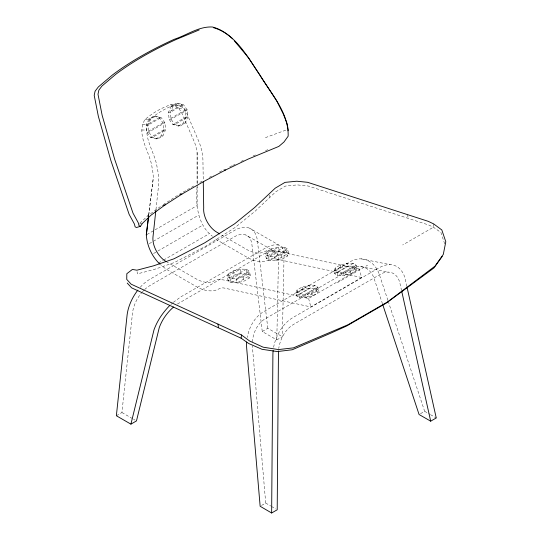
<?xml version="1.0" encoding="UTF-8"?>
<svg xmlns="http://www.w3.org/2000/svg" width="540" height="540" viewBox="0 0 540 540"><rect width="100%" height="100%" fill="white"/><g stroke="black" fill="none" stroke-linecap="round" stroke-linejoin="round"><path stroke-width="0.41" stroke-dasharray="2.7 2.03" d="M197.073 187.097C195.568 204.498 197.519 224.775 212.389 236.257M148.736 215.082L153.293 177.93A43.085 26.642 63.8 0 0 152.064 167.582C150.221 152.091 135.601 134.933 144.977 119.536C152.347 113.184 161.237 107.939 170.451 104.814L174.926 105.624L178.888 108.472L181.784 112.961L194.771 142.911A43.085 23.065 56.6 0 1 197.12 152.611L197.147 205.538L146.306 234.893M144.666 289.528A24.833 14.337 -60 0 1 149.877 285.599L234.495 236.743A24.833 14.337 -60 0 1 251.822 243.743L262.251 331.519L276.791 339.91L278.512 258.829L278.154 255.434L276.844 252.936L274.644 251.471L245.862 235.008M276.791 339.91L282.353 336.704L284.081 254.786L283.642 250.344L281.927 247.064L279.038 245.14L249.419 228.123M433.721 223.945L433.418 227.219L402.692 244.958M116.363 415.746L121.925 412.533L132.55 312.599A24.833 14.337 -60 0 1 141.932 292.376M155.945 209.635L158.659 184.613A50.78 31.401 63.8 0 0 157.12 167.407C155.196 151.942 140.522 134.845 149.884 119.434C157.228 113.09 166.091 107.858 175.284 104.767L179.773 105.59L183.742 108.459L186.631 112.982L199.463 142.938A50.78 27.189 56.6 0 1 202.905 159.057L203.249 180.09M148.669 215.116L153.293 177.93M228.427 273.733L227.191 276.669L228.163 280.868L231.154 282.737L237.229 282.832L244.067 281.111L249.062 278.228L250.297 275.292L249.325 271.094L246.335 269.217L240.26 269.123L233.422 270.851L228.427 273.733L229.399 277.925L228.163 280.868L241.232 273.321L247.306 273.416L250.297 275.292L237.229 282.832L236.257 278.64L249.325 271.094L248.09 274.037L249.062 278.228M266.659 251.674L265.417 254.617L266.396 258.809L269.386 260.685L275.461 260.779L282.299 259.051L287.293 256.176L288.529 253.233L287.557 249.041L284.567 247.165L278.492 247.07L271.647 248.792L266.659 251.674L267.631 255.866L266.396 258.809L279.464 251.262L285.538 251.357L288.529 253.233L275.461 260.779L274.482 256.581L287.557 249.041L286.315 251.978L287.293 256.176M297.054 289.973L295.819 292.916L296.474 295.711L299.464 297.587L305.539 297.682L312.377 295.961L317.372 293.078L318.607 290.135L317.952 287.341L314.962 285.464L308.887 285.37L302.049 287.091L297.054 289.973L297.709 292.775L296.474 295.711L309.541 288.164L315.617 288.259L318.607 290.135L305.539 297.682L304.884 294.887L317.952 287.341L316.717 290.284L317.372 293.078M335.286 267.914L334.051 270.857L334.699 273.652L337.689 275.528L343.764 275.623L350.608 273.901L355.597 271.019L356.839 268.083L356.184 265.282L353.194 263.405L347.119 263.311L340.281 265.039L335.286 267.914L335.941 270.716L334.699 273.652L347.774 266.112L353.849 266.207L356.839 268.083L343.764 275.623L343.116 272.828L356.184 265.282L354.942 268.225L355.597 271.019M148.831 119.05L146.158 125.165L146.819 132.185L150.572 137.423L155.972 138.875L157.916 138.821L162.905 135.938L165.584 129.823L164.916 122.803L161.17 117.565L155.763 116.107L153.826 116.168L148.831 119.05L150.775 118.989L155.763 116.107M150.775 118.989L148.102 125.111L148.763 132.131L152.516 137.369L157.916 138.821M171.139 106.198L168.467 112.313L169.128 119.333L172.881 124.571L178.281 126.029L180.225 125.969L185.213 123.086L187.893 116.971L187.225 109.951L183.478 104.713L178.072 103.261L176.128 103.316L171.139 106.198L173.084 106.144L178.072 103.261M173.084 106.144L170.411 112.259L171.072 119.279L174.818 124.517L180.225 125.969M155.972 138.875L160.967 135.999L163.64 129.877L162.972 122.857L159.226 117.619L153.826 116.168M178.281 126.029L183.269 123.147L185.949 117.025L185.281 110.005L181.535 104.774L176.128 103.316M139.914 223.196L147.42 216.047L161.872 205.497L163.485 205.2M170.89 304.499L172.699 302.893M173.306 302.353L180.603 297L265.221 248.15L270.452 245.7L275.15 244.681L279.038 245.14M177.417 304.04L264.114 253.76L268.124 251.903L271.688 251.12L274.644 251.471M163.249 204.613L177.714 195.318M166.057 261.509L195.98 278.782A37.247 21.506 60 0 0 214.893 280.456L217.465 279.572L223.142 279.869L308.61 298.499L359.343 269.062L361.591 277.506L310.865 306.943L225.396 288.313A18.623 10.753 60 0 0 218.862 288.913A46.562 26.879 60 0 1 195.98 286.389L166.057 269.109L160.387 264.533M179.098 194.434L194.873 185.328M199.888 182.425L202.041 181.184M149.256 243.655L198.551 215.197M153.542 253.53L157.167 251.438M157.889 251.019L202.831 225.065M158.497 263.007L162.851 260.496M163.573 260.078L209.243 233.712M229.399 277.925L234.394 275.042L241.232 273.321L240.26 269.123L227.191 276.669L230.182 278.546L236.257 278.64L243.095 276.919L248.09 274.037M267.631 255.866L272.626 252.983L279.464 251.262L278.492 247.07L265.417 254.617L268.407 256.487L274.482 256.581L281.327 254.86L286.315 251.978M297.709 292.775L302.704 289.892L309.541 288.164L308.887 285.37L295.819 292.916L298.809 294.793L304.884 294.887L311.722 293.166L316.717 290.284M335.941 270.716L340.929 267.833L347.774 266.112L347.119 263.311L334.051 270.857L337.041 272.734L343.116 272.828L349.954 271.107L354.942 268.225M337.284 282.724L367.571 265.235M262.251 331.519L267.813 328.307L282.353 336.704M261.536 505.46L265.707 503.057L270.736 506M420.464 413.708L424.636 411.298L429.719 414.214M209.27 177.383L213.604 175.109M219.382 172.064L223.722 169.79M229.723 166.894L231.971 165.807M232.72 165.449L236.473 163.64M240.975 161.467L244.728 159.658M253.145 155.939L255.46 154.953M265.484 150.667L267.8 149.681M265.417 137.646L286.591 129.843M139.516 224.08L142.547 223.229M147.42 216.047L148.844 215.71M183.269 123.147L185.213 123.086M160.967 135.999L162.905 135.938M144.977 119.536L149.884 119.434M142.533 124.362L147.447 124.288M170.451 104.814L175.284 104.767M141.662 130.032L146.583 129.985M174.926 105.624L179.773 105.59M178.888 108.472L183.742 108.459M360.43 266.564L388.463 272.106M361.402 258.883L390.224 264.668M359.343 269.062L274.205 250.621A27.938 16.126 60 0 0 265.633 251.161A37.247 21.506 60 0 1 246.726 249.487L220.448 234.32M361.591 277.506L276.46 259.065L273.733 258.579L271.526 258.788L269.609 259.619A46.562 26.879 60 0 1 246.726 257.087L216.803 239.814L214.913 238.288M444.677 243.864L440.917 232.484L433.418 227.219L428.72 225.011L308.117 185.996L297.27 184.896L285.498 186.057L275.738 191.808L255.17 211.167L235.096 227.495L205.011 246.632L174.521 262.467L154.211 269.46L137.376 273.888L137.079 271.681M430.441 414.632L436.252 417.967M121.925 412.533L132.833 418.831M133.562 419.249L135.014 420.086M271.458 506.425L275.765 508.95M387.902 300.382L378.918 273.254A32.589 23.713 -78.6 0 0 350.204 261.718L263.567 311.735A32.589 23.713 -78.6 0 0 247.253 337.507M388.166 301.185L424.636 411.298M382.469 303.797L373.775 277.513A24.833 18.063 -78.6 0 0 351.898 268.724L265.262 318.742A24.833 18.063 -78.6 0 0 252.403 341.84M308.61 298.499L310.865 306.943M349.954 271.107L350.608 273.901M340.281 265.039L340.929 267.833M311.722 293.166L312.377 295.961M302.049 287.091L302.704 289.892M281.327 254.86L282.299 259.051M271.647 248.792L272.626 252.983M243.095 276.919L244.067 281.111M233.422 270.851L234.394 275.042M406.863 286.43L405.027 278.208A32.589 21.391 -68 0 0 379.431 267.624L292.795 317.642A32.589 21.391 -68 0 0 273.632 347.261M401.571 290.635L399.742 282.427A24.833 16.301 -68 0 0 380.241 274.361L293.605 324.378A24.833 16.301 -68 0 0 278.748 348.53M407.626 214.535L408.112 218.214M269.588 195.122L269.879 197.329M267.813 328.307L257.236 239.591A32.589 18.819 -60 0 0 234.495 230.411L149.877 279.261A32.589 18.819 -60 0 0 139.988 287.55M265.707 503.057L252.484 347.537A24.833 18.063 -78.6 0 1 252.356 345.938M197.12 152.611L197.134 185.375M142.459 291.782A24.833 14.337 -60 0 1 144.099 290.061M159.226 117.619L146.158 125.165L148.102 125.111L161.17 117.565L159.226 117.619M181.535 104.774L168.467 112.313L170.411 112.259L183.478 104.713L181.535 104.774M162.972 122.857L146.819 132.185L148.763 132.131L164.916 122.803L162.972 122.857M185.281 110.005L169.128 119.333L171.072 119.279L187.225 109.951L185.281 110.005M163.64 129.877L150.572 137.423L152.516 137.369L165.584 129.823L163.64 129.877M185.949 117.025L172.881 124.571L174.818 124.517L187.893 116.971L185.949 117.025M246.335 269.217L230.182 278.546L231.154 282.737L247.306 273.416L246.335 269.217M284.567 247.165L268.407 256.487L269.386 260.685L285.538 251.357L284.567 247.165M314.962 285.464L298.809 294.793L299.464 297.587L315.617 288.259L314.962 285.464M353.194 263.405L337.041 272.734L337.689 275.528L353.849 266.207L353.194 263.405"/><path stroke-width="0.81" d="M246.685 342.05A32.589 23.713 -78.6 0 0 246.8 349.535L260.145 506.264L271.64 513L272.903 354.49A32.589 21.391 -68 0 1 273.152 350.507M288.097 130.768L288.158 129.256M442.253 256.385L433.883 267.995L386.107 303.203L346.599 326.012L330.899 333.113L292.255 349.758L277.391 351.567L262.035 349.306L248.65 343.487L241.151 338.222L241.461 334.949L131.173 284.189L126.738 279.389L126.819 273.706L132.408 269.433L136.89 270.209L153.725 265.775L174.029 258.788L204.525 242.946L234.61 223.816L254.684 207.488L275.252 188.129L285.005 182.378L296.784 181.21L307.631 182.311L428.227 221.326L433.721 223.945L441.815 229.952L445.804 241.738L443.3 254.394L435.058 266.099L387.612 301.894L348.104 324.702L293.429 347.868L278.438 349.576L263.162 347.186L249.548 340.956L241.461 334.949M155.851 210.465L152.962 237.148A18.623 10.753 60 0 0 166.057 261.509M146.306 234.893L148.534 216.736L146.306 234.893C147.029 245.835 151.902 256.412 159.759 264.026M137.882 290.081A32.589 18.819 -60 0 0 127.136 314.705L116.363 415.746L130.91 424.136L153.981 329.9C157.248 320.699 162.891 312.525 169.681 305.572M232.666 38.84C226.854 33.487 220.212 28.89 212.436 27C198.707 26.251 186.881 35.215 174.285 39.272A233.739 89.303 -13 0 0 112.435 74.979L98.347 86.94L95.081 91.226L94.196 95.317L98.354 116.35L110.855 160.488L129.114 214.326L134.359 223.938L135.142 226.854L136.505 227.509L140.4 226.334L142.547 223.229L150.977 215.21L165.105 204.903L181.926 194.103L204.404 181.123L225.558 169.999L248.238 159.05L278.849 146.408L283.973 142L288.151 136.208C288.873 112.597 270.932 93.636 259.524 74.5C247.394 56.869 235.507 33.797 213.327 27.641M173.556 307.051C167.15 312.566 162.088 319.714 159.239 327.692L136.472 420.923L130.91 424.136M271.64 513L277.202 509.787L278.451 352.451A24.833 16.301 -68 0 1 278.512 350.906M382.732 304.594L419.074 414.511L430.69 421.173L436.252 417.967L407.045 287.253M199.166 29.943L176.121 39.488A229.655 88.803 -12.8 0 0 115.668 74.385L101.898 86.096L98.874 90.146L97.997 94.237L102.141 115.277L114.602 159.044L133.009 213.151L138.26 222.763L139.036 225.679L140.4 226.334M163.485 205.2L165.105 204.903M180.509 194.265L181.926 194.103M224.329 169.857L225.558 169.999M241.151 338.222L131.659 287.874L127.224 283.068M219.719 233.894L216.803 232.207A18.623 10.753 60 0 1 203.701 207.853L203.276 181.771M234.259 40.75L248.616 57.895L276.75 100.919L283.223 113.819L286.963 123.248L288.009 128.513M401.76 291.458L430.69 421.173M217.991 324.014L218.484 327.699"/></g></svg>
